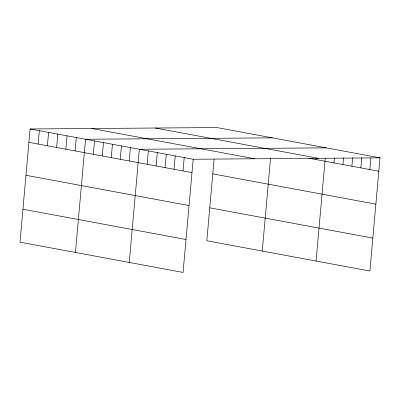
<?xml version="1.0" encoding="UTF-8"?>
<svg xmlns="http://www.w3.org/2000/svg" width="400" height="400" viewBox="0 0 400 400"><rect width="100%" height="100%" fill="white"/><g stroke="black" fill="none" stroke-linecap="round" stroke-linejoin="round"><path stroke-width="0.6" d="M380 157.835L216.925 127.56L30.1 128.97L20 242.165L183.075 272.44L193.18 159.245L380 157.835L369.9 271.03L206.82 240.755L214.095 159.235M38.15 144.06L39.345 130.685M47.39 145.78L48.585 132.4M56.63 147.495L57.825 134.115M65.87 149.21L67.065 135.83M75.115 150.925L76.305 137.545M75.445 252.46L85.55 139.26L272.37 137.855M93.325 154.305L94.515 140.925M102.295 155.97L103.485 142.595M111.26 157.635L112.455 144.26M120.23 159.3L121.425 145.925M129.2 160.97L130.395 147.59M129.26 262.45L139.365 149.255L326.185 147.845M147.14 164.3L148.33 150.92M156.11 165.965L157.3 152.585M165.075 167.63L166.27 154.25M174.045 169.295L175.24 155.915M183.015 170.96L184.21 157.58M262.265 251.05L270.525 158.55M316.02 159.56L316.13 158.34M316.085 261.04L325.26 158.185M333.96 162.89L334.395 158.025M342.93 164.555L343.525 157.865M351.9 166.22L352.66 157.705M360.87 167.885L361.79 157.545M369.835 169.55L370.87 157.995M155.275 128.025L318.35 158.3M308.845 158.225L378.805 171.215M91.755 128.505L254.83 158.78M30.1 128.97L193.18 159.245M212.79 173.875L375.865 204.155M28.91 142.345L191.985 172.625M209.76 207.815L372.835 238.095M25.97 175.285L189.045 205.565M22.94 209.225L186.015 239.5"/></g></svg>
